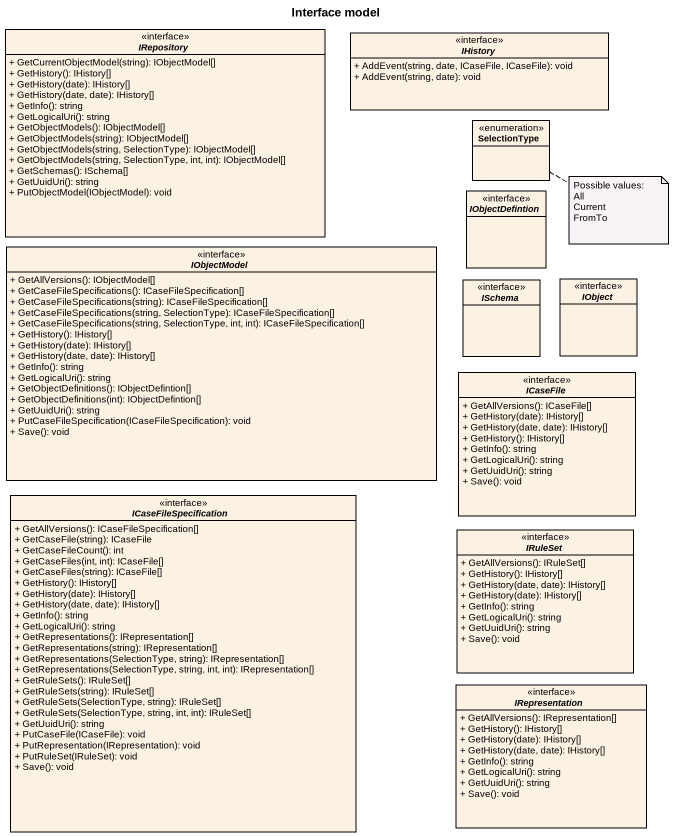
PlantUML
@startuml
title Interface model
hide circle
hide empty members
skinparam classAttributeIconSize 0
interface IRepository <<interface>> {
  + GetCurrentObjectModel(string): IObjectModel[]
  + GetHistory(): IHistory[]
  + GetHistory(date): IHistory[]
  + GetHistory(date, date): IHistory[]
  + GetInfo(): string
  + GetLogicalUri(): string
  + GetObjectModels(): IObjectModel[]
  + GetObjectModels(string): IObjectModel[]
  + GetObjectModels(string, SelectionType): IObjectModel[]
  + GetObjectModels(string, SelectionType, int, int): IObjectModel[]
  + GetSchemas(): ISchema[]
  + GetUuidUri(): string
  + PutObjectModel(IObjectModel): void
}
interface IHistory <<interface>> {
  + AddEvent(string, date, ICaseFile, ICaseFile): void
  + AddEvent(string, date): void
}
enum SelectionType
interface IObjectDefintion <<interface>>
interface IObjectModel <<interface>> {
  + GetAllVersions(): IObjectModel[]
  + GetCaseFileSpecifications(): ICaseFileSpecification[]
  + GetCaseFileSpecifications(string): ICaseFileSpecification[]
  + GetCaseFileSpecifications(string, SelectionType): ICaseFileSpecification[]
  + GetCaseFileSpecifications(string, SelectionType, int, int): ICaseFileSpecification[]
  + GetHistory(): IHistory[]
  + GetHistory(date): IHistory[]
  + GetHistory(date, date): IHistory[]
  + GetInfo(): string
  + GetLogicalUri(): string
  + GetObjectDefinitions(): IObjectDefintion[]
  + GetObjectDefinitions(int): IObjectDefintion[]
  + GetUuidUri(): string
  + PutCaseFileSpecification(ICaseFileSpecification): void
  + Save(): void
}
interface ISchema <<interface>>
interface IObject <<interface>>
interface ICaseFile <<interface>> {
  + GetAllVersions(): ICaseFile[]
  + GetHistory(date): IHistory[]
  + GetHistory(date, date): IHistory[]
  + GetHistory(): IHistory[]
  + GetInfo(): string
  + GetLogicalUri(): string
  + GetUuidUri(): string
  + Save(): void
}
interface ICaseFileSpecification <<interface>> {
  + GetAllVersions(): ICaseFileSpecification[]
  + GetCaseFile(string): ICaseFile
  + GetCaseFileCount(): int
  + GetCaseFiles(int, int): ICaseFile[]
  + GetCaseFiles(string): ICaseFile[]
  + GetHistory(): IHistory[]
  + GetHistory(date): IHistory[]
  + GetHistory(date, date): IHistory[]
  + GetInfo(): string
  + GetLogicalUri(): string
  + GetRepresentations(): IRepresentation[]
  + GetRepresentations(string): IRepresentation[]
  + GetRepresentations(SelectionType, string): IRepresentation[]
  + GetRepresentations(SelectionType, string, int, int): IRepresentation[]
  + GetRuleSets(): IRuleSet[]
  + GetRuleSets(string): IRuleSet[]
  + GetRuleSets(SelectionType, string): IRuleSet[]
  + GetRuleSets(SelectionType, string, int, int): IRuleSet[]
  + GetUuidUri(): string
  + PutCaseFile(ICaseFile): void
  + PutRepresentation(IRepresentation): void
  + PutRuleSet(IRuleSet): void
  + Save(): void
}
interface IRuleSet <<interface>> {
  + GetAllVersions(): IRuleSet[]
  + GetHistory(): IHistory[]
  + GetHistory(date, date): IHistory[]
  + GetHistory(date): IHistory[]
  + GetInfo(): string
  + GetLogicalUri(): string
  + GetUuidUri(): string
  + Save(): void
}
interface IRepresentation <<interface>> {
  + GetAllVersions(): IRepresentation[]
  + GetHistory(): IHistory[]
  + GetHistory(date): IHistory[]
  + GetHistory(date, date): IHistory[]
  + GetInfo(): string
  + GetLogicalUri(): string
  + GetUuidUri(): string
  + Save(): void
}
note right of SelectionType
  Possible values:
  All
  Current
  FromTo
end note
@enduml
